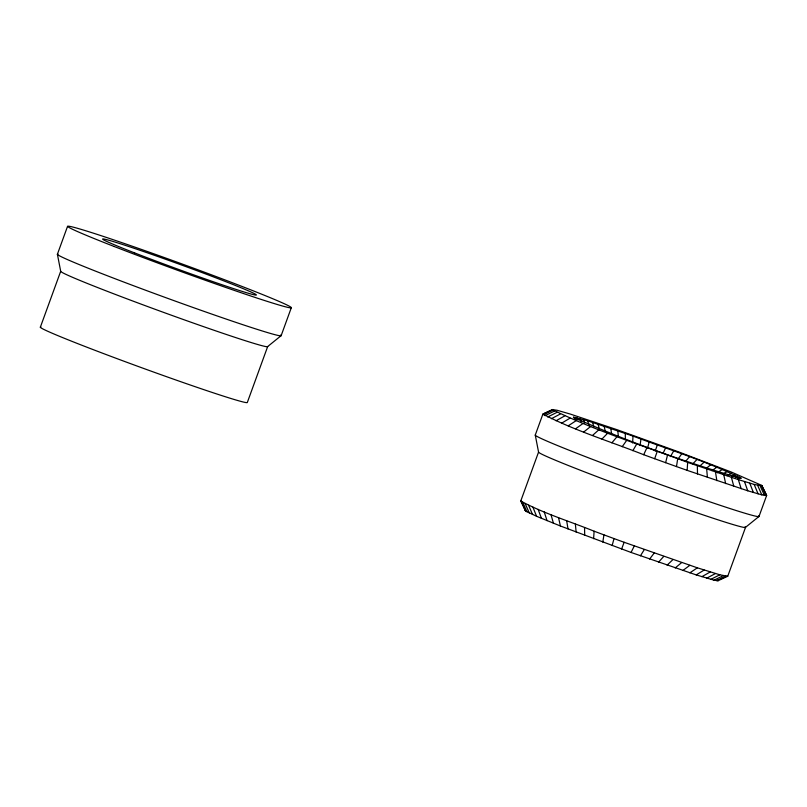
<?xml version="1.0" encoding="UTF-8"?>
<svg xmlns="http://www.w3.org/2000/svg" width="807" height="807" viewBox="0 0 807 807"><rect width="100%" height="100%" fill="white"/><g stroke="black" fill="none" stroke-linecap="round" stroke-linejoin="round"><path stroke-width="1.21" d="M632.587 442.932L633.031 436.103L587.587 420.78L573.394 417.28C627.432 441.55 683.953 461.624 740.816 478.44L741.23 478.299C706.579 461.261 669.195 449.711 633.031 436.103M552.432 409.653L556.981 410.228L570.166 414.031L617.274 429.778L677.87 451.607L731.546 472.145L761.697 485.38L766.65 495.458L761.798 494.852L747.736 490.787L687.14 470.36L687.665 462.391C642.463 445.383 595.748 430.948 552.432 409.653L542.889 414.102L535.263 435.064L538.562 452.091L520.757 501.016L525.67 511.043L536.564 516.288L560.421 526.003L631.064 552.452L696.229 574.907L714.013 580.183L718.19 580.707L717.736 580.213M593.609 538.693L594.113 531.208C569.681 521.272 543.928 513.565 520.757 501.016L521.261 500.834L522.744 504.022M640.001 445.565L641.02 438.937M687.14 470.36L676.488 466.577L677.678 458.85M602.789 542.112L603.959 534.87L594.113 531.208M647.567 448.268L649.171 441.853M676.488 466.577L665.634 462.683L667.49 455.198M612.15 545.572L614.006 538.582L603.959 534.87M655.213 451.032L657.392 444.828M665.634 462.683L654.659 458.719L657.211 451.486M67.566 226.313L57.398 254.266L60.696 271.293L40.35 327.208M291.327 307.669L281.159 335.631L267.672 346.556L247.325 402.461A110.125 3.46 20 0 1 138.663 366.63A110.125 3.46 20 0 1 40.854 327.027M621.612 549.022L624.144 542.284L697.359 567.825L719.824 574.796L727.732 576.269L745.537 527.344L759.024 516.419L766.65 495.458L761.697 485.38M552.946 409.472L542.889 414.102C574.937 430.756 610.092 441.419 643.693 454.714L646.932 447.724M663.304 452.828L665.624 447.835M631.064 552.452L634.292 545.956M632.839 450.71L636.753 443.971M670.405 456.611L673.764 450.841M640.435 555.801L644.339 549.557M622.187 446.735L626.777 440.249M678.475 458.447L681.754 453.816M649.625 559.059L654.195 553.047M611.857 442.851L617.083 436.607M685.768 461.19L689.501 456.732M658.542 562.197L663.758 556.406M601.931 439.079L607.782 433.066M692.769 463.854L696.945 459.566M667.107 565.162L672.947 559.594M592.52 435.457L598.965 429.677M699.407 466.406L704.007 462.28M675.227 567.946L681.663 562.58M583.713 432.017L590.704 426.449M706.246 468.342L710.614 464.862M682.843 570.509L689.824 565.324M575.583 428.799L583.078 423.433M712.026 470.622L716.707 467.273M689.864 572.839L697.359 567.825M568.219 425.834L576.178 420.649M717.262 472.731L722.235 469.503M696.229 574.907L704.178 570.035M561.682 423.14L570.055 418.137M722.951 474.022L727.137 471.52M701.878 576.682L710.241 571.951M556.053 420.76L564.769 415.898M726.996 475.737L731.364 473.305M706.75 578.165L715.466 573.545M551.363 418.702L560.381 413.971M731.868 476.423L734.874 474.849M710.816 579.345L719.824 574.796M547.681 416.997L556.921 412.367M735.591 477.159L737.638 476.13M714.013 580.183L723.254 575.704M545.018 415.645L554.429 411.106M737.548 478.148L739.636 477.139M716.323 580.697L725.725 576.259M543.424 414.677L552.926 410.198M738.718 478.864L740.836 477.865M720.903 578.72L724.081 577.227M717.716 580.879L727.732 576.269L727.248 575.734M525.216 510.549L523.723 506.14M687.665 462.391L738.324 479.61L754.172 484.432L762.191 485.925M643.693 454.714L654.659 458.719M614.006 538.582L624.144 542.284M521.251 501.55L525.67 511.043M761.677 486.096L766.105 495.649M573.807 417.128L574.796 419.257M522.724 502.448L527.052 511.88M760.154 485.905L764.481 495.448M575.028 417.29L576.46 420.467M525.186 503.689L529.342 513.04M757.652 485.35L761.798 494.852M577.035 417.733L577.953 419.842M528.595 505.273L532.529 514.513M754.172 484.432L758.096 493.864M579.819 418.47L581.121 421.617M532.933 507.169L536.564 516.288M749.764 483.161L753.385 492.512M583.34 419.489L584.702 422.989M538.148 509.378L541.426 518.346M744.457 481.547L747.736 490.787M587.587 420.78L589.221 425.4M544.19 511.86L547.055 520.666M738.324 479.61L741.189 488.719M592.499 422.323L593.932 426.883M550.999 514.614L553.41 523.229M731.404 477.361L733.805 486.328M598.027 424.119L599.53 429.728M558.515 517.59L560.421 526.003M723.768 474.839L725.664 483.625M604.14 426.146L605.321 431.644M566.665 520.767L568.017 528.958M715.496 472.045L716.838 480.649M610.758 428.376L611.716 434.529M575.371 524.116L576.137 532.085M706.67 469.018L707.416 477.431M617.829 430.797L618.364 436.799M584.55 527.607L584.692 535.344M697.359 465.79L697.49 473.981M625.274 433.379L625.364 439.23M758.489 515.834A119.053 3.742 20 0 1 652.52 481.678A119.053 3.742 20 0 1 535.263 435.064M745.053 526.81A110.125 3.46 20 0 1 647.032 495.205A110.125 3.46 20 0 1 538.562 452.091M280.624 335.046A119.053 3.742 20 0 1 169.167 298.893A119.053 3.742 20 0 1 57.943 254.084M267.672 346.556A110.125 3.46 20 0 1 164.083 312.571A110.125 3.46 20 0 1 60.696 271.293M134.587 252.904A81.85 2.572 20 0 0 255.99 295.09A81.85 2.572 20 0 0 147.772 252.984A81.85 2.572 20 0 0 134.587 252.904M114.191 246.498A119.053 3.742 20 0 0 290.782 307.86A119.053 3.742 20 0 0 133.377 246.619A119.053 3.742 20 0 0 114.191 246.498"/></g></svg>
